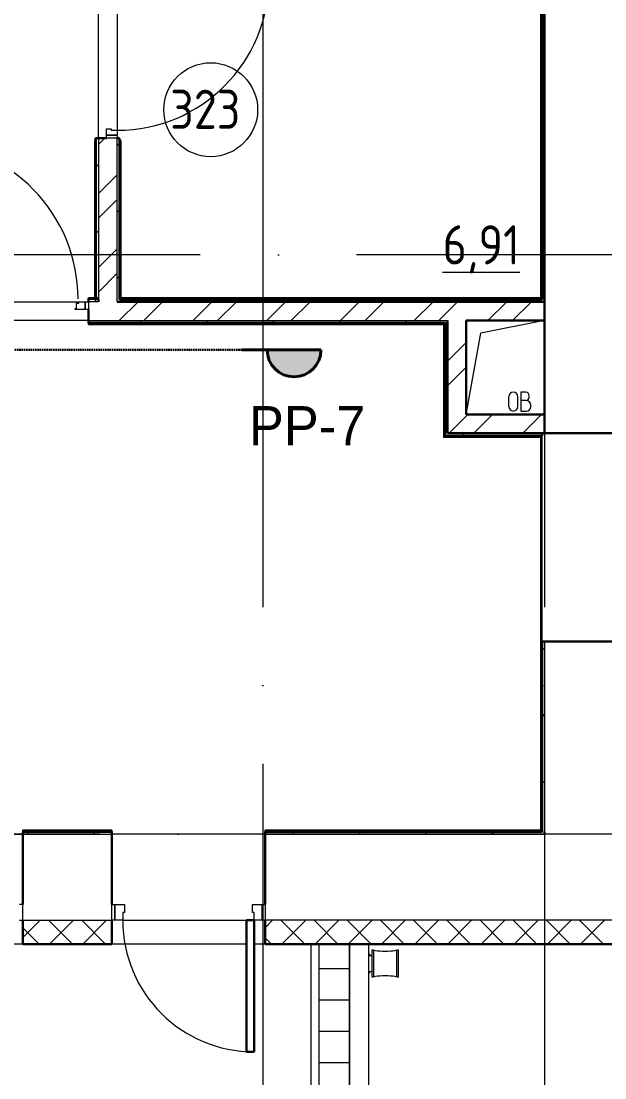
# Model space of a CAD drawing. Header units: millimetres. Extents: x -87434 to 499450, y -468665 to 122144.
# Drawn here: x 277651 to 281383, y 12578 to 19327 of the extents above; entities that cross this region are included whole.
import ezdxf

# ---------------------------------------------------------------- set-up
doc = ezdxf.new("R2010")
doc.units = ezdxf.units.MM
doc.linetypes.add('ADSK_Линия сетки', pattern=[25, 20, -2.5, 0, -2.5])
doc.linetypes.add('ADSK_Невидимые', pattern=[5, 3, -2])
for name, color, linetype, lineweight in [('!_СПР_оборуд', 1, 'Continuous', 30), ('Двери', 252, 'Continuous', 9), ('Крыша', 7, 'Continuous', 9), ('Крыша штриховка', 7, 'Continuous', 9), ('Линии', 252, 'Continuous', 9), ('лс', 5, 'Continuous', 30), ('Марки помещений', 252, 'Continuous', 20), ('Обобщенные модели', 252, 'Continuous', 18), ('Ограждение', 252, 'Continuous', 9), ('Оси', 252, 'Continuous', 9), ('Стены внутренние', 7, 'Continuous', 18), ('Стены наружные', 7, 'Continuous', 18), ('Стены штриховка', 252, 'Continuous', 9)]:
    doc.layers.add(name, color=color, linetype=linetype, lineweight=lineweight)
doc.layers.add('Двери открывание', color=7, linetype='Continuous', lineweight=9, true_color=0xc0c0c0)
doc.layers.add('Радиофикация', color=7, linetype='Continuous')
doc.styles.add('GOST Common_2', font='', dxfattribs={"width": 0.9, "height": 250})
doc.styles.add('Mipgost_5', font='', dxfattribs={"height": 250})
doc.styles.get('GOST Common_2').set_extended_font_data('GOST type B')
doc.styles.get('Mipgost_5').set_extended_font_data('Mipgost')

# ---------------------------------------------------------------- blocks, each defined once
blk = doc.blocks.new('A$C1F127789')
at = {"lineweight": 30, "true_color": 0xffffff}
blk.add_hatch(color=7, dxfattribs=at).paths.add_polyline_path([(0, -159.2, 1), (0, -502.9)])
at = {"layer": '!_СПР_оборуд', "color": 1, "lineweight": -2}
blk.add_lwpolyline([(0, -502.9), (0, 0)], dxfattribs=at)
blk.add_arc((0, -331), 171.9, 90, 270, dxfattribs=at)
blk = doc.blocks.new('3 этаж')
at = {"layer": 'Двери', "color": 251, "true_color": 0x636466}
for p, q in [((278195.8, 18641.6), (278225.8, 18641.6)), ((278195.8, 18601.6), (278195.8, 18641.6)), ((278225.8, 18641.6), (278225.8, 18631.6)), ((278225.8, 18631.6), (278265.8, 18631.6)), ((278265.8, 18631.6), (278265.8, 18601.6)), ((278265.8, 18601.6), (278195.8, 18601.6)), ((278195.8, 18581.6), (278195.8, 18601.6)), ((278195.8, 18601.6), (278265.8, 18601.6)), ((278265.8, 18581.6), (278195.8, 18581.6)), ((278265.8, 18601.6), (278265.8, 18581.6)), ((277996.8, 17494.6), (278005.8, 17494.6)), ((277996.8, 17486.6), (277996.8, 17494.6)), ((278060.8, 17486.6), (277996.8, 17486.6)), ((278005.8, 17528.6), (278019.8, 17528.6)), ((278005.8, 17494.6), (278005.8, 17528.6)), ((278019.8, 17528.6), (278019.8, 17536.6)), ((278019.8, 17536.6), (278060.8, 17536.6)), ((278060.8, 17536.6), (278080.8, 17536.6)), ((278060.8, 17486.6), (278060.8, 17536.6)), ((278060.8, 17536.6), (278060.8, 17486.6)), ((278080.8, 17486.6), (278060.8, 17486.6)), ((278080.8, 17536.6), (278080.8, 17486.6)), ((277660.8, 13686.6), (277640.8, 13686.6)), ((277660.8, 13586.6), (277660.8, 13686.6)), ((278230.8, 13686.6), (278250.8, 13686.6)), ((278230.8, 13586.6), (278230.8, 13686.6)), ((278250.8, 13586.6), (278250.8, 13686.6)), ((278250.8, 13686.6), (278310.8, 13686.6)), ((278250.8, 13686.6), (278250.8, 13586.6)), ((278300.8, 13636.6), (278300.8, 13586.6)), ((278310.8, 13636.6), (278300.8, 13636.6)), ((278310.8, 13686.6), (278310.8, 13636.6)), ((279130.8, 13686.6), (279190.8, 13686.6)), ((279130.8, 13636.6), (279130.8, 13686.6)), ((279140.8, 13636.6), (279130.8, 13636.6)), ((279140.8, 13586.6), (279140.8, 13636.6)), ((279190.8, 13686.6), (279190.8, 13586.6)), ((279190.8, 13586.6), (279190.8, 13686.6)), ((279190.8, 13686.6), (279210.8, 13686.6)), ((279210.8, 13686.6), (279210.8, 13586.6)), ((277640.8, 13586.6), (277660.8, 13586.6)), ((278250.8, 13586.6), (278230.8, 13586.6)), ((278300.8, 13586.6), (278250.8, 13586.6)), ((279190.8, 13586.6), (279140.8, 13586.6)), ((279210.8, 13586.6), (279190.8, 13586.6))]:
    blk.add_line(p, q, dxfattribs=at)
at = {"layer": 'Двери', "color": 251, "lineweight": 30, "true_color": 0x636466}
for p, q in [((279090.8, 12746.6), (279090.8, 13586.6)), ((279090.8, 13586.6), (279140.8, 13586.6)), ((279140.8, 13586.6), (279140.8, 12746.6)), ((279140.8, 12746.6), (279090.8, 12746.6))]:
    blk.add_line(p, q, dxfattribs=at)
at = {"layer": 'Двери', "color": 251, "true_color": 0x636466}
for centre, radius, start, end in [((278265.8, 19601.6), 970, 270, 0), ((279140.8, 13586.6), 840, 180, 270)]:
    blk.add_arc(centre, radius, start, end, dxfattribs=at)
at = {"layer": 'Двери открывание', "color": 251, "true_color": 0x636466}
blk.add_arc((277016.8, 17554.6), 998, 0, 88.96655, dxfattribs=at)
at = {"layer": 'Крыша', "color": 251, "true_color": 0x636466}
for p, q in [((279747.8, 13434.6), (279747.8, 2738.6)), ((279749.8, 13434.6), (279749.8, 2740.6)), ((279870.8, 13434.6), (279870.8, 2861.6)), ((279872.8, 2863.6), (279872.8, 13434.6))]:
    blk.add_line(p, q, dxfattribs=at)
at = {"layer": 'Крыша штриховка', "color": 251, "linetype": 'Continuous', "true_color": 0x636466}
for p, q in [((279747.8, 13276.3), (279555.8, 13276.3)), ((279747.8, 13076.3), (279555.8, 13076.3)), ((279747.8, 12876.3), (279555.8, 12876.3)), ((279747.8, 12676.3), (279555.8, 12676.3))]:
    blk.add_line(p, q, dxfattribs=at)
at = {"layer": 'Линии', "color": 251, "lineweight": 18, "ltscale": 200, "true_color": 0x636466}
for p, q in [((280995.8, 17416.6), (280588.9, 17337.2)), ((280495.8, 16816.6), (280588.9, 17337.2)), ((280875.8, 16959.1), (280845.8, 16959.1)), ((280845.8, 16959.1), (280845.8, 16839.1)), ((280768.3, 16867.8), (280768.3, 16930.4)), ((280825.6, 16867.8), (280825.6, 16930.4)), ((280879.1, 16905.7), (280845.8, 16905.7)), ((280899.1, 16925.7), (280899.1, 16935.7)), ((280909.1, 16865.7), (280909.1, 16875.7)), ((280845.8, 16839.1), (280882.5, 16839.1))]:
    blk.add_line(p, q, dxfattribs=at)
at = {"layer": 'Линии', "color": 251, "lineweight": 18, "true_color": 0x636466}
for centre, radius, start, end in [((280796.9, 16930.4), 28.7, 0, 180), ((280875.8, 16935.7), 23.3, 0, 90), ((280879.1, 16925.7), 20, 270, 0), ((280879.1, 16875.7), 30, 0, 90), ((280796.9, 16867.8), 28.7, 180, 0), ((280882.5, 16865.7), 26.7, 270, 0)]:
    blk.add_arc(centre, radius, start, end, dxfattribs=at)
at = {"layer": 'Марки помещений', "color": 251, "true_color": 0x636466}
blk.add_circle((278862.7, 18763.3), 300, dxfattribs=at)
at = {"layer": 'Обобщенные модели', "color": 251, "true_color": 0x636466}
for p, q in [((279878.8, 13372.6), (279876.8, 13372.6)), ((279876.8, 13372.6), (279876.8, 13362.6)), ((279876.8, 13360.6), (279876.8, 13362.6)), ((279878.8, 13362.6), (279878.8, 13372.6)), ((279878.8, 13362.6), (279878.8, 13360.6)), ((279903.4, 13395.6), (279892.8, 13395.6)), ((279892.8, 13395.6), (279892.8, 13225.6)), ((279903.4, 13395.6), (279903.4, 13225.6)), ((279907.9, 13393.5), (279903.4, 13395.6)), ((279916.4, 13391.6), (279907.9, 13393.5)), ((279928.4, 13390), (279916.4, 13391.6)), ((279943.2, 13388.8), (279928.4, 13390)), ((279960, 13388), (279943.2, 13388.8)), ((279977.8, 13387.8), (279960, 13388)), ((279995.6, 13388), (279977.8, 13387.8)), ((280012.3, 13388.8), (279995.6, 13388)), ((280027.2, 13390), (280012.3, 13388.8)), ((280039.1, 13391.6), (280027.2, 13390)), ((280047.6, 13393.5), (280039.1, 13391.6)), ((280052.1, 13395.6), (280047.6, 13393.5)), ((280052.1, 13225.6), (280052.1, 13395.6)), ((280062.8, 13395.6), (280052.1, 13395.6)), ((280062.8, 13225.6), (280062.8, 13395.6)), ((279891.4, 13360.6), (279872.8, 13360.6)), ((279892.8, 13360.6), (279872.8, 13360.6)), ((279891.4, 13360.6), (279892.8, 13360.6)), ((279872.8, 13260.6), (279891.4, 13260.6)), ((279872.8, 13260.6), (279892.8, 13260.6)), ((279876.8, 13258.6), (279876.8, 13260.6)), ((279876.8, 13258.6), (279876.8, 13248.6)), ((279876.8, 13248.6), (279878.8, 13248.6)), ((279878.8, 13260.6), (279878.8, 13258.6)), ((279878.8, 13248.6), (279878.8, 13258.6)), ((279892.8, 13260.6), (279891.4, 13260.6)), ((279903.4, 13225.6), (279907.9, 13227.6)), ((279907.9, 13227.6), (279916.4, 13229.5)), ((279916.4, 13229.5), (279928.4, 13231.1)), ((279928.4, 13231.1), (279943.2, 13232.3)), ((279943.2, 13232.3), (279960, 13233.1)), ((279960, 13233.1), (279977.8, 13233.4)), ((279977.8, 13233.4), (279995.6, 13233.1)), ((279995.6, 13233.1), (280012.3, 13232.3)), ((280012.3, 13232.3), (280027.2, 13231.1)), ((280027.2, 13231.1), (280039.1, 13229.5)), ((280039.1, 13229.5), (280047.6, 13227.6)), ((280047.6, 13227.6), (280052.1, 13225.6)), ((279892.8, 13225.6), (279903.4, 13225.6)), ((280052.1, 13225.6), (280062.8, 13225.6))]:
    blk.add_line(p, q, dxfattribs=at)
at = {"layer": 'Обобщенные модели', "color": 251, "true_color": 0x636466, "extrusion": (0, 0, -1)}
for p, q in [((279878, 13360.6), (279877.8, 13360.6)), ((279878.4, 13360.6), (279878, 13360.6)), ((279878.9, 13360.6), (279878.4, 13360.6)), ((279879.7, 13360.6), (279878.9, 13360.6)), ((279880.7, 13360.6), (279879.7, 13360.6)), ((279881.9, 13360.6), (279880.7, 13360.6)), ((279883.2, 13360.6), (279881.9, 13360.6)), ((279884.8, 13360.6), (279883.2, 13360.6)), ((279886.5, 13360.6), (279884.8, 13360.6)), ((279888.5, 13360.6), (279886.5, 13360.6)), ((279890.6, 13360.6), (279888.5, 13360.6)), ((279892.8, 13360.6), (279890.6, 13360.6)), ((279877.9, 13260.6), (279878.2, 13260.6)), ((279878.2, 13260.6), (279878.7, 13260.6)), ((279878.7, 13260.6), (279879.4, 13260.6)), ((279879.4, 13260.6), (279880.3, 13260.6)), ((279880.3, 13260.6), (279881.4, 13260.6)), ((279881.4, 13260.6), (279882.6, 13260.6)), ((279882.6, 13260.6), (279884.1, 13260.6)), ((279884.1, 13260.6), (279885.8, 13260.6)), ((279885.8, 13260.6), (279887.6, 13260.6)), ((279887.6, 13260.6), (279889.7, 13260.6)), ((279889.7, 13260.6), (279891.9, 13260.6))]:
    blk.add_line(p, q, dxfattribs=at)
at = {"layer": 'Обобщенные модели', "color": 251, "true_color": 0x636466}
for start, end in [(75, 95.57265), (264.42735, 285)]:
    blk.add_arc((279877.8, 13310.6), 52, start, end, dxfattribs=at)
at = {"layer": 'Ограждение', "color": 251, "true_color": 0x636466}
for p, q in [((280970.8, 20101.6), (280970.8, 17561.6)), ((278120.8, 18566.6), (278125.8, 18566.6)), ((278120.8, 18566.6), (278120.8, 17561.6)), ((278280.8, 18566.6), (278290.8, 18566.6)), ((278290.8, 17561.6), (278290.8, 18566.6)), ((278080.8, 17556.6), (278080.8, 17561.6)), ((278120.8, 17561.6), (278080.8, 17561.6)), ((278120.8, 17561.6), (278125.8, 17556.6)), ((278290.8, 17561.6), (278280.8, 17551.6)), ((280970.8, 17561.6), (278290.8, 17561.6)), ((280970.8, 17561.6), (280980.8, 17551.6)), ((278080.8, 17391.6), (278080.8, 17401.6)), ((278080.8, 17391.6), (280350.8, 17391.6)), ((280350.8, 17391.6), (280360.8, 17401.6)), ((280350.8, 17391.6), (280350.8, 16671.6)), ((280350.8, 16671.6), (280360.8, 16681.6)), ((280350.8, 16671.6), (280970.8, 16671.6)), ((280980.8, 16681.6), (280970.8, 16671.6)), ((280970.8, 16671.6), (280970.8, 14161.6)), ((277660.8, 14151.6), (277660.8, 14161.6)), ((278230.8, 14161.6), (277660.8, 14161.6)), ((278230.8, 14161.6), (278230.8, 14151.6)), ((279210.8, 14151.6), (279210.8, 14161.6)), ((280970.8, 14161.6), (279210.8, 14161.6)), ((280970.8, 14161.6), (280980.8, 14151.6)), ((279505.8, 12259.6), (279505.8, 13434.6)), ((279555.8, 12209.6), (279555.8, 13434.6))]:
    blk.add_line(p, q, dxfattribs=at)
at = {"layer": 'Оси', "color": 251, "linetype": 'ADSK_Линия сетки', "ltscale": 200, "true_color": 0x636466}
for p, q in [((279195.8, 34587.2), (279195.8, -31389.6)), ((280995.8, 34587.2), (280995.8, -31389.6)), ((308795.8, 17836.6), (237073.5, 17836.6)), ((283153.2, 14136.6), (237073.5, 14136.6))]:
    blk.add_line(p, q, dxfattribs=at)
at = {"layer": 'Стены внутренние', "color": 251, "lineweight": 30, "true_color": 0x636466}
for p, q in [((280995.8, 16816.6), (280995.8, 17836.6)), ((280995.8, 16696.6), (281697.8, 16696.6)), ((280995.8, 15366.6), (281697.8, 15366.6)), ((277660.8, 13686.6), (277660.8, 14136.6)), ((278230.8, 13686.6), (278230.8, 14136.6)), ((279210.8, 13686.6), (279210.8, 14136.6)), ((280995.8, 14151.6), (280995.8, 14136.6)), ((277660.8, 13434.6), (277660.8, 13586.6)), ((278230.8, 13434.6), (278230.8, 13586.6)), ((279210.8, 13434.6), (279210.8, 13586.6)), ((278230.8, 13434.6), (277660.8, 13434.6)), ((281697.8, 13434.6), (279210.8, 13434.6))]:
    blk.add_line(p, q, dxfattribs=at)
at = {"layer": 'Стены внутренние', "color": 251, "true_color": 0x636466}
for p, q in [((280995.8, 15366.6), (280995.8, 14151.6)), ((276680.8, 14136.6), (277660.8, 14136.6)), ((279210.8, 14136.6), (278230.8, 14136.6)), ((277660.8, 13586.6), (278230.8, 13586.6)), ((278300.8, 13586.6), (279090.8, 13586.6)), ((281545.8, 13586.6), (279210.8, 13586.6)), ((277660.8, 13434.6), (276800.8, 13434.6)), ((279090.8, 13434.6), (278230.8, 13434.6)), ((279210.8, 13434.6), (279140.8, 13434.6))]:
    blk.add_line(p, q, dxfattribs=at)
at = {"layer": 'Стены внутренние', "color": 251, "linetype": 'Continuous', "lineweight": 9, "true_color": 0x636466}
for p, q in [((277662.8, 13476), (277773.3, 13586.6)), ((277976.6, 13436.6), (277826.6, 13586.6)), ((277835.4, 13436.6), (277985.4, 13586.6)), ((278188.7, 13436.6), (278038.7, 13586.6)), ((278047.6, 13436.6), (278197.6, 13586.6)), ((279212.8, 13541.1), (279258.2, 13586.6)), ((279461.5, 13436.6), (279311.5, 13586.6)), ((279320.3, 13436.6), (279470.3, 13586.6)), ((279673.7, 13436.6), (279523.7, 13586.6)), ((279532.5, 13436.6), (279682.5, 13586.6)), ((279885.8, 13436.6), (279735.8, 13586.6)), ((279744.6, 13436.6), (279894.6, 13586.6)), ((280097.9, 13436.6), (279947.9, 13586.6)), ((279956.7, 13436.6), (280106.7, 13586.6)), ((280310.1, 13436.6), (280160.1, 13586.6)), ((280168.9, 13436.6), (280318.9, 13586.6)), ((280522.2, 13436.6), (280372.2, 13586.6)), ((280381, 13436.6), (280531, 13586.6)), ((280734.3, 13436.6), (280584.3, 13586.6)), ((280593.1, 13436.6), (280743.1, 13586.6)), ((280946.5, 13436.6), (280796.5, 13586.6)), ((280805.3, 13436.6), (280955.3, 13586.6)), ((281158.6, 13436.6), (281008.6, 13586.6)), ((281017.4, 13436.6), (281167.4, 13586.6)), ((281370.7, 13436.6), (281220.7, 13586.6)), ((281229.5, 13436.6), (281379.5, 13586.6)), ((277764.5, 13436.6), (277662.8, 13538.3)), ((279210.8, 13449.1), (279212.8, 13449.1)), ((279249.4, 13436.6), (279212.8, 13473.2)), ((280018.2, 13434.6), (280017.1, 13436.6)), ((281074.1, 13434.6), (281072.9, 13436.6))]:
    blk.add_line(p, q, dxfattribs=at)
at = {"layer": 'Стены наружные', "color": 251, "lineweight": 30, "true_color": 0x636466}
for p, q in [((280995.8, 20246.6), (280995.8, 17836.6)), ((280980.8, 17551.6), (280980.8, 20111.6)), ((278125.8, 18581.6), (278195.8, 18581.6)), ((278125.8, 18581.6), (278125.8, 17556.6)), ((278280.8, 18581.6), (278265.8, 18581.6)), ((278280.8, 17551.6), (278280.8, 18581.6)), ((278080.8, 17556.6), (278080.8, 17536.6)), ((278125.8, 17556.6), (278080.8, 17556.6)), ((278130.8, 17551.6), (278125.8, 17551.6)), ((278145.8, 17536.6), (278145.8, 17551.6)), ((278280.8, 17551.6), (280980.8, 17551.6)), ((278080.8, 17401.6), (278080.8, 17486.6)), ((280995.8, 17536.6), (278265.8, 17536.6)), ((280375.8, 16696.6), (280375.8, 17416.6)), ((280995.8, 17416.6), (280495.8, 17416.6)), ((280495.8, 17416.6), (280495.8, 16816.6)), ((278080.8, 17401.6), (280360.8, 17401.6)), ((280360.8, 16681.6), (280360.8, 17401.6)), ((280495.8, 16816.6), (280995.8, 16816.6)), ((280995.8, 16816.6), (280995.8, 16696.6)), ((280980.8, 16681.6), (280360.8, 16681.6)), ((280375.8, 16696.6), (280995.8, 16696.6)), ((280980.8, 16681.6), (280980.8, 16696.6)), ((280980.8, 14151.6), (280980.8, 15366.6)), ((280995.8, 15366.6), (280980.8, 15366.6)), ((278230.8, 14151.6), (277660.8, 14151.6)), ((277660.8, 14151.6), (277660.8, 14136.6)), ((278230.8, 14151.6), (278230.8, 14136.6)), ((280980.8, 14151.6), (279210.8, 14151.6)), ((279210.8, 14151.6), (279210.8, 14136.6))]:
    blk.add_line(p, q, dxfattribs=at)
at = {"layer": 'Стены наружные', "color": 251, "true_color": 0x636466}
for p, q in [((278145.8, 18581.6), (278145.8, 19651.6)), ((278265.8, 19561.6), (278265.8, 18631.6)), ((277011.8, 17536.6), (278019.8, 17536.6)), ((278080.8, 17416.6), (276950.8, 17416.6)), ((280980.8, 15366.6), (280980.8, 16681.6)), ((277660.8, 14136.6), (278230.8, 14136.6)), ((279210.8, 14136.6), (280995.8, 14136.6))]:
    blk.add_line(p, q, dxfattribs=at)
at = {"layer": 'Стены наружные', "color": 251, "linetype": 'Continuous', "lineweight": 9, "true_color": 0x636466}
for p, q in [((280980.8, 19127.5), (280995.8, 19142.5)), ((280980.8, 18703.2), (280995.8, 18718.2)), ((278145.8, 18541.4), (278185.9, 18581.6)), ((278125.8, 18535.2), (278130.8, 18540.2)), ((278265.8, 18533.8), (278280.8, 18548.8)), ((278125.8, 18464.5), (278130.8, 18469.5)), ((278125.8, 18393.8), (278130.8, 18398.8)), ((278130.8, 18398.8), (278145.8, 18413.8)), ((278125.8, 18323.1), (278130.8, 18328.1)), ((278145.8, 18227.1), (278265.8, 18347.1)), ((280980.8, 18279), (280995.8, 18294)), ((278125.8, 18252.4), (278130.8, 18257.4)), ((278125.8, 18181.7), (278130.8, 18186.7)), ((278145.8, 18070), (278265.8, 18190)), ((278125.8, 18111), (278130.8, 18116)), ((278265.8, 18109.6), (278280.8, 18124.6)), ((278125.8, 18040.3), (278130.8, 18045.3)), ((278125.8, 17969.6), (278130.8, 17974.6)), ((278130.8, 17974.6), (278145.8, 17989.6)), ((278125.8, 17898.8), (278130.8, 17903.8)), ((278125.8, 17828.1), (278130.8, 17833.1)), ((278145.8, 17755.7), (278265.8, 17875.7)), ((280980.8, 17854.7), (280995.8, 17869.7)), ((278125.8, 17757.4), (278130.8, 17762.4)), ((278125.8, 17686.7), (278130.8, 17691.7)), ((278145.8, 17598.5), (278265.8, 17718.5)), ((278265.8, 17685.3), (278280.8, 17700.3)), ((278125.8, 17616), (278130.8, 17621)), ((278117, 17536.6), (278132, 17551.6)), ((278132, 17551.6), (278145.8, 17565.3)), ((278541.3, 17536.6), (278556.3, 17551.6)), ((278965.6, 17536.6), (278980.6, 17551.6)), ((279389.8, 17536.6), (279404.8, 17551.6)), ((279814.1, 17536.6), (279829.1, 17551.6)), ((280238.4, 17536.6), (280253.4, 17551.6)), ((280662.6, 17536.6), (280677.6, 17551.6)), ((278080.8, 17533.5), (278083.8, 17536.6)), ((278278.1, 17416.6), (278398.1, 17536.6)), ((278435.3, 17416.6), (278555.3, 17536.6)), ((278749.6, 17416.6), (278869.6, 17536.6)), ((278906.7, 17416.6), (279026.7, 17536.6)), ((279221, 17416.6), (279341, 17536.6)), ((279378.2, 17416.6), (279498.2, 17536.6)), ((279692.5, 17416.6), (279812.5, 17536.6)), ((279849.7, 17416.6), (279969.7, 17536.6)), ((280164, 17416.6), (280284, 17536.6)), ((280321.1, 17416.6), (280441.1, 17536.6)), ((280635.4, 17416.6), (280755.4, 17536.6)), ((280792.6, 17416.6), (280912.6, 17536.6)), ((278406.3, 17401.6), (278421.3, 17416.6)), ((278830.6, 17401.6), (278845.6, 17416.6)), ((279254.8, 17401.6), (279269.8, 17416.6)), ((279679.1, 17401.6), (279694.1, 17416.6)), ((280103.4, 17401.6), (280118.4, 17416.6)), ((280375.8, 17156.9), (280495.8, 17276.9)), ((280375.8, 16999.7), (280495.8, 17119.7)), ((280386.9, 16696.6), (280506.9, 16816.6)), ((280544.1, 16696.6), (280664.1, 16816.6)), ((280858.4, 16696.6), (280978.4, 16816.6)), ((280481.8, 16681.6), (280481.8, 16696.6)), ((280980.8, 15309.1), (280995.8, 15324.1)), ((280980.8, 14884.9), (280995.8, 14899.9)), ((280980.8, 14460.6), (280995.8, 14475.6)), ((277686.9, 14136.6), (277701.9, 14151.6)), ((278111.2, 14136.6), (278126.2, 14151.6)), ((279384, 14136.6), (279399, 14151.6)), ((279808.2, 14136.6), (279823.2, 14151.6)), ((280232.5, 14136.6), (280247.5, 14151.6)), ((280656.7, 14136.6), (280671.7, 14151.6))]:
    blk.add_line(p, q, dxfattribs=at)
at = {"layer": 'Стены штриховка', "color": 251, "true_color": 0x636466}
for p, q in [((278130.8, 18581.6), (278130.8, 17551.6)), ((278145.8, 18581.6), (278145.8, 17551.6)), ((278265.8, 17536.6), (278265.8, 18581.6)), ((278125.8, 17551.6), (278080.8, 17551.6)), ((278145.8, 17536.6), (278080.8, 17536.6)), ((278080.8, 17416.6), (280375.8, 17416.6)), ((280360.8, 17401.6), (280375.8, 17401.6)), ((277662.8, 13436.6), (277662.8, 13586.6)), ((278228.8, 13586.6), (278228.8, 13436.6)), ((279212.8, 13436.6), (279212.8, 13586.6)), ((278228.8, 13436.6), (277662.8, 13436.6)), ((281697.8, 13436.6), (279212.8, 13436.6))]:
    blk.add_line(p, q, dxfattribs=at)
at = {"layer": 'Марки помещений', "color": 251, "true_color": 0x636466, "style": 'GOST Common_2', "width": 0.9}
for s, p in [('323', (278603.9, 18641)), ('%%U6,91', (280345.4, 17775.2))]:
    blk.add_text(s, height=250, dxfattribs=at).set_placement(p)

msp = doc.modelspace()

# ---------------------------------------------------------------- linework, layer by layer
at = {"layer": 'лс', "color": 1, "linetype": 'ADSK_Невидимые', "ltscale": 0.5}
msp.add_lwpolyline([(279064.41556, 17227.0047), (279064.41556, 17227.0047), (275009.38222, 17227.0047), (275009.38222, 15222.35449), (276085.38407, 15222.35449)], dxfattribs=at)

# ---------------------------------------------------------------- block references
msp.add_blockref('3 этаж', (0, -2))
at = {"layer": 'Радиофикация', "color": 3, "lineweight": 40, "rotation": 89.9999999999924}
msp.add_blockref('A$C1F127789', (279064.41556, 17227.0047), dxfattribs=at)

# ---------------------------------------------------------------- texts
at = {"layer": 'Радиофикация', "insert": (279107.51383, 16868.35449), "char_height": 250, "attachment_point": 1, "style": 'Mipgost_5'}
msp.add_mtext_dynamic_manual_height_columns('РР-7', width=1102.5655754, gutter_width=12.5, heights=[535.68591], dxfattribs=at)

doc.saveas('drawing.dxf')
